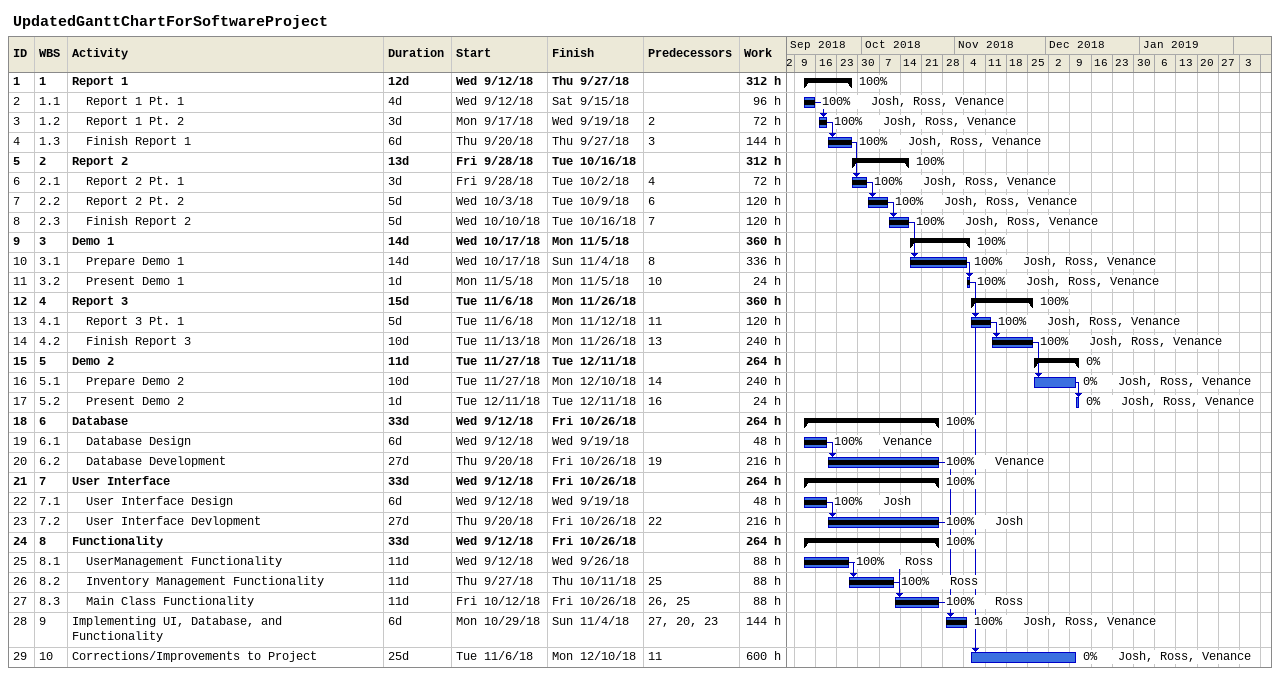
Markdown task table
UpdatedGanttChartForSoftwareProject

| ID | WBS | Task | Duration | Start | Finish | Predecessors | Resources | % complete | Work (h) |
|---|---|---|---|---|---|---|---|---|---|
| 1 | 1 | **Report 1** | 12d | 2018-09-12 | 2018-09-27 |  |  | 100 | 312 |
| 2 | 1.1 | Report 1 Pt. 1 | 4d | 2018-09-12 | 2018-09-15 |  | Josh, Ross, Venance | 100 | 96 |
| 3 | 1.2 | Report 1 Pt. 2 | 3d | 2018-09-17 | 2018-09-19 | 2 | Josh, Ross, Venance | 100 | 72 |
| 4 | 1.3 | Finish Report 1 | 6d | 2018-09-20 | 2018-09-27 | 3 | Josh, Ross, Venance | 100 | 144 |
| 5 | 2 | **Report 2** | 13d | 2018-09-28 | 2018-10-16 |  |  | 100 | 312 |
| 6 | 2.1 | Report 2 Pt. 1 | 3d | 2018-09-28 | 2018-10-02 | 4 | Josh, Ross, Venance | 100 | 72 |
| 7 | 2.2 | Report 2 Pt. 2 | 5d | 2018-10-03 | 2018-10-09 | 6 | Josh, Ross, Venance | 100 | 120 |
| 8 | 2.3 | Finish Report 2 | 5d | 2018-10-10 | 2018-10-16 | 7 | Josh, Ross, Venance | 100 | 120 |
| 9 | 3 | **Demo 1** | 14d | 2018-10-17 | 2018-11-05 |  |  | 100 | 360 |
| 10 | 3.1 | Prepare Demo 1 | 14d | 2018-10-17 | 2018-11-04 | 8 | Josh, Ross, Venance | 100 | 336 |
| 11 | 3.2 | Present Demo 1 | 1d | 2018-11-05 | 2018-11-05 | 10 | Josh, Ross, Venance | 100 | 24 |
| 12 | 4 | **Report 3** | 15d | 2018-11-06 | 2018-11-26 |  |  | 100 | 360 |
| 13 | 4.1 | Report 3 Pt. 1 | 5d | 2018-11-06 | 2018-11-12 | 11 | Josh, Ross, Venance | 100 | 120 |
| 14 | 4.2 | Finish Report 3 | 10d | 2018-11-13 | 2018-11-26 | 13 | Josh, Ross, Venance | 100 | 240 |
| 15 | 5 | **Demo 2** | 11d | 2018-11-27 | 2018-12-11 |  |  | 0 | 264 |
| 16 | 5.1 | Prepare Demo 2 | 10d | 2018-11-27 | 2018-12-10 | 14 | Josh, Ross, Venance | 0 | 240 |
| 17 | 5.2 | Present Demo 2 | 1d | 2018-12-11 | 2018-12-11 | 16 | Josh, Ross, Venance | 0 | 24 |
| 18 | 6 | **Database** | 33d | 2018-09-12 | 2018-10-26 |  |  | 100 | 264 |
| 19 | 6.1 | Database Design | 6d | 2018-09-12 | 2018-09-19 |  | Venance | 100 | 48 |
| 20 | 6.2 | Database Development | 27d | 2018-09-20 | 2018-10-26 | 19 | Venance | 100 | 216 |
| 21 | 7 | **User Interface** | 33d | 2018-09-12 | 2018-10-26 |  |  | 100 | 264 |
| 22 | 7.1 | User Interface Design | 6d | 2018-09-12 | 2018-09-19 |  | Josh | 100 | 48 |
| 23 | 7.2 | User Interface Devlopment | 27d | 2018-09-20 | 2018-10-26 | 22 | Josh | 100 | 216 |
| 24 | 8 | **Functionality** | 33d | 2018-09-12 | 2018-10-26 |  |  | 100 | 264 |
| 25 | 8.1 | UserManagement Functionality | 11d | 2018-09-12 | 2018-09-26 |  | Ross | 100 | 88 |
| 26 | 8.2 | Inventory Management Functionality | 11d | 2018-09-27 | 2018-10-11 | 25 | Ross | 100 | 88 |
| 27 | 8.3 | Main Class Functionality | 11d | 2018-10-12 | 2018-10-26 | 26, 25 | Ross | 100 | 88 |
| 28 | 9 | Implementing UI, Database, and Functionality | 6d | 2018-10-29 | 2018-11-04 | 27, 20, 23 | Josh, Ross, Venance | 100 | 144 |
| 29 | 10 | Corrections/Improvements to Project | 25d | 2018-11-06 | 2018-12-10 | 11 | Josh, Ross, Venance | 0 | 600 |
